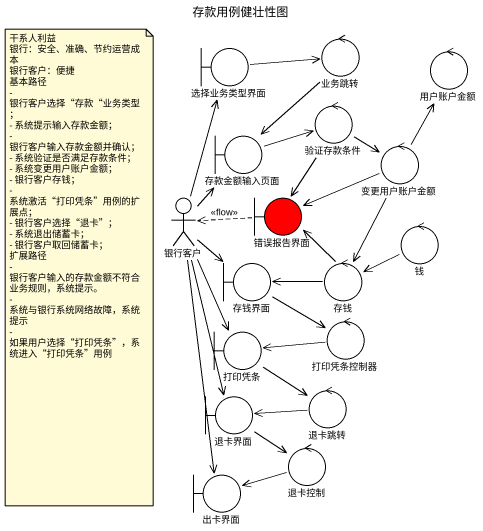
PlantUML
@startuml
title 存款用例健壮性图
boundary 选择业务类型界面
control 业务跳转
control 用户账户金额
boundary 存款金额输入页面
control 验证存款条件
control 变更用户账户金额
actor 银行客户
boundary 错误报告界面 #FF0000
control 钱
boundary 存钱界面
control 存钱
boundary 打印凭条
control 打印凭条控制器
boundary 退卡界面
control 退卡跳转
control 退卡控制
boundary 出卡界面
选择业务类型界面 -right-> 业务跳转
业务跳转 --> 存款金额输入页面
存款金额输入页面 -right-> 验证存款条件
验证存款条件 --> 变更用户账户金额
验证存款条件 --> 错误报告界面
变更用户账户金额 -up-> 用户账户金额
变更用户账户金额 -left-> 错误报告界面
变更用户账户金额 --> 存钱
银行客户 -up-> 选择业务类型界面
银行客户 -up-> 存款金额输入页面
银行客户 --> 存钱界面
银行客户 --> 打印凭条
银行客户 --> 退卡界面
银行客户 --> 出卡界面
错误报告界面 .left.> 银行客户 : <<flow>>
钱 -left-> 存钱
存钱界面 --> 打印凭条控制器
存钱 -up-> 错误报告界面
存钱 -left-> 存钱界面
打印凭条 --> 退卡跳转
打印凭条控制器 -left-> 打印凭条
退卡界面 --> 退卡控制
退卡跳转 -left-> 退卡界面
退卡控制 -left-> 出卡界面
note as N1
  干系人利益
  银行：安全、准确、节约运营成本
  银行客户：便捷
  基本路径
  - 银行客户选择“存款“业务类型；
  - 系统提示输入存款金额；
  - 银行客户输入存款金额并确认；
  - 系统验证是否满足存款条件；
  - 系统变更用户账户金额；
  - 银行客户存钱；
  - 系统激活“打印凭条”用例的扩展点；
  - 银行客户选择“退卡”；
  - 系统退出储蓄卡；
  - 银行客户取回储蓄卡；
  扩展路径
  - 银行客户输入的存款金额不符合业务规则，系统提示。
  - 系统与银行系统网络故障，系统提示
  - 如果用户选择“打印凭条”，系统进入“打印凭条”用例
end note
@enduml
